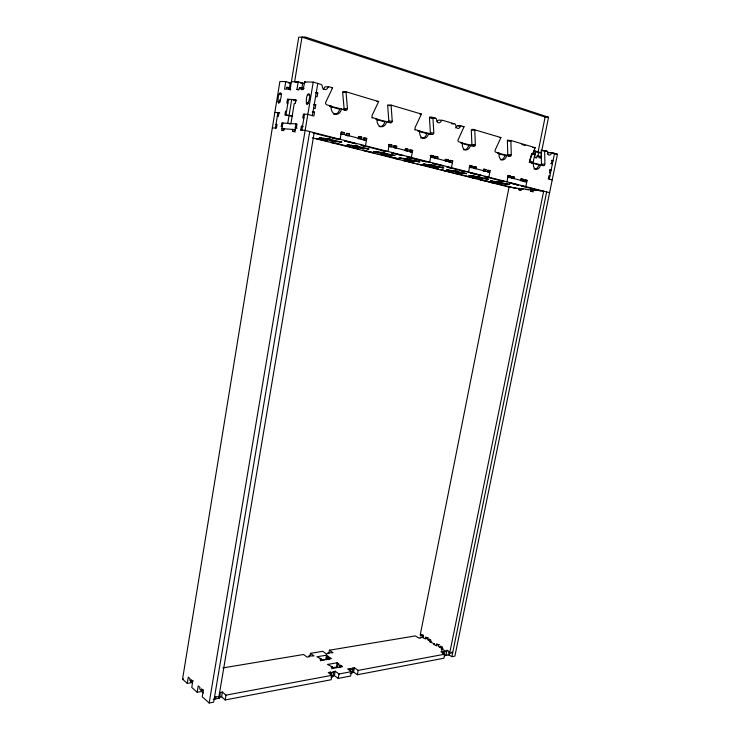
<?xml version="1.0" encoding="UTF-8"?>
<svg xmlns="http://www.w3.org/2000/svg" width="740" height="740" viewBox="0 0 740 740"><rect width="100%" height="100%" fill="white"/><g stroke="black" fill="none" stroke-linecap="round" stroke-linejoin="round"><path stroke-width="1.11" d="M431.836 134.375L432.271 134.403A1.776 1.276 -85.1 0 0 433.825 133.015L432.946 117.993C433.409 116.828 429.163 116.596 429.478 117.808L430.375 132.774A1.767 1.276 -85.2 0 1 428.812 134.153M474.793 130.342C475.256 129.213 471.019 128.936 471.306 130.12L471.889 144.763A1.702 1.184 -83.8 0 1 470.945 145.808L473.97 146.085A1.711 1.184 -83.7 0 0 475.358 145.04L474.793 130.342L472.175 130.175M304.112 88.439L301.393 87.653L301.078 89.568L303.261 89.633L304.538 81.946L313.233 82.103L320.975 84.379A1.98 1.536 88.8 0 1 322.178 86.09A3.95 3.052 88.9 0 0 324.555 89.484A3.95 3.052 88.9 0 0 327.802 87.746A1.961 1.517 89.3 0 1 329.42 86.876L332.538 87.801A1.952 1.499 89.2 0 1 332.38 88.328L325.591 102.518A1.97 1.526 -89.9 0 0 325.656 103.628L326.488 104.738L331.178 106.088L331.058 107.319A6.79 5.245 -89.3 0 0 333.685 113.424A6.79 5.245 -89.3 0 0 339.096 113.201L339.938 112.323A6.79 5.245 -89.3 0 0 341.39 108.947L345.71 110.158A1.933 1.48 -88.9 0 0 347.467 108.678L346.043 92.361A1.933 1.471 -89.8 0 1 346.07 91.797L342.685 91.705A1.924 1.471 -90 0 0 342.648 92.26L344.091 108.512A1.924 1.48 -89 0 1 343.166 109.909M387.964 122.424A1.832 1.36 -86.9 0 0 388.833 121.092L387.677 105.506A1.85 1.369 -87.7 0 1 387.714 104.978L391.155 105.117L421.347 114.043A1.794 1.295 -86.4 0 1 421.199 114.534L415.011 127.715L415.159 129.065A1.794 1.304 -85.7 0 0 415.963 129.833L419.765 130.906A6.253 4.523 -85.3 0 0 423.03 138.251A6.253 4.523 -85.3 0 0 428.543 133.357L432.271 134.403M432.983 117.484L435.601 118.252A1.785 1.276 -85.7 0 1 436.545 119.76A3.552 2.535 -85.6 0 0 438.432 122.757A3.552 2.535 -85.6 0 0 441.179 121.12A1.776 1.258 -85.4 0 1 442.548 120.306L454.869 123.95A1.748 1.23 -85 0 1 455.785 125.421A3.487 2.451 -84.9 0 0 457.588 128.353A3.487 2.451 -84.9 0 0 460.252 126.734A1.739 1.221 -84.7 0 1 461.575 125.929L464.036 126.781L457.968 140.147A1.73 1.212 -84.2 0 0 458.865 141.858L462.389 142.838A6.013 4.19 -83.8 0 0 465.331 149.859A6.013 4.19 -83.8 0 0 470.52 145.123L473.97 146.085M192.039 680.541L191.697 682.632L187.266 683.399L182.549 679.181L279.887 81.492L285.779 81.603L290.274 82.899L289.396 88.245M280.016 99.78L279.692 101.787A1.415 0.768 -77.9 0 1 278.693 103.147A1.415 0.768 -77.9 0 1 278.147 101.713C277.306 90.049 284.336 89.734 279.692 101.787L278.147 101.713L279.942 102.203M275.4 128.076L277.916 112.637M279.702 112.887L278.952 112.693L278.342 116.411L277.315 116.347M187.266 683.399L188.293 677.109L189.986 678.599L189.727 680.171L190.865 681.188L193.085 680.8M285.779 81.603L284.548 89.115L286.639 89.17L286.954 87.292L290.173 87.838M190.865 681.188L191.124 679.607L192.816 681.105L191.78 687.442L197.182 692.279L201.65 691.465L203.343 692.973M290.764 89.975L288.064 89.207L288.369 87.329M282.856 122.988L281.635 130.453L283.716 130.619L284.021 128.751M290.94 123.562L294.279 103.387L295.353 103.433L295.982 99.632L287.462 99.29L286.852 103.045L287.897 103.1M288.517 99.336L285.945 114.996L292.716 116.134M197.182 692.279L198.237 685.897L199.976 687.432L199.708 689.033L201.299 690.448L203.537 690.041M298.738 89.975L296.925 89.457L298.192 81.826L304.501 83.666M301.393 87.653L299.404 87.607L299.089 89.512L296.925 89.457M295.242 132.007L292.522 131.332L292.837 129.435L295.556 130.129M201.299 690.448L201.567 688.838L203.315 690.392L202.251 696.812L209.17 703L213.666 702.14L309.69 131.563M295.926 123.913L294.668 131.498L292.522 131.332M301.809 88.578L302.706 83.148L300.449 83.102M302.568 130.518L300.755 130.055L301.393 126.235L302.484 126.318M301.855 130.148L304.529 114.182M308.043 103.036C313.011 90.539 305.463 90.881 306.388 102.962A1.471 0.823 -77.3 0 0 306.971 104.451A1.471 0.823 -77.3 0 0 308.043 103.036L306.406 102.962L308.414 103.526M209.17 703L313.233 82.103M312.373 115.597L317.802 83.444M215.451 698.93L215.812 696.784M313.039 111.749L314.546 112.166L313.899 115.995L307.822 114.376L303.409 114.117L302.771 117.947L303.872 118.021M314.278 104.377L315.786 104.793L315.138 108.641L313.631 108.225M316.276 92.472L317.784 92.907L317.136 96.764L315.629 96.339M314.204 132.71L218.947 696.46L214.48 697.302M213.231 699.346L219.54 698.153L220.353 693.362L219.456 692.585L222.398 692.048L225.987 695.147L332.019 675.296L331.196 679.727L225.173 699.948L221.584 696.821L219.632 697.191M221.584 696.821L222.398 692.048M225.173 699.948L225.987 695.147M333.916 138.297L332.815 138.204L340.141 139.314L341.436 131.859L344.304 132.608L343.98 134.467L340.622 134.199M346.357 135.087L346.681 133.228L349.521 133.968L349.197 135.827L347.513 135.688M358.576 138.26L358.9 136.419L361.684 137.15L361.361 138.981L357.984 138.704M363.673 139.583L363.997 137.751L366.753 138.472L365.458 145.762L360.972 145.355L364.829 146.159M387.973 151.506L389.268 144.356L391.913 145.04L391.589 146.825L389.323 146.622M393.791 147.399L394.106 145.613L396.733 146.298L396.409 148.074L394.022 147.769M310.051 655.492L310.439 653.355L322.733 651.311L326.322 653.864L328.708 653.457L327.802 652.819L333.037 652.726L329.43 650.201L328.847 653.355M405.067 150.322L405.391 148.564L407.962 149.23L407.638 150.997L405.363 150.784M409.775 151.543L410.089 149.794L412.643 150.46L411.357 157.454L406.806 157.01L425.167 161.672L429.727 162.134L431.004 155.252L433.464 155.899L433.141 157.611L430.856 157.389M320.716 660.922L321.114 658.766L316.859 656.796L326.507 655.159L328.32 656.445L327.126 656.648L326.534 659.849M326.507 655.159L325.72 659.414L320.364 660.339M327.959 659.664L328.347 657.518L327.126 656.648M329.152 659.451L329.55 657.314L328.347 657.518M330.299 674.279L330.706 672.077L328.227 672.53L332.019 675.296M331.909 668.997L332.306 666.823L327.524 664.474L337.209 662.753L339.068 664.076L337.865 664.289L337.264 667.535M331.243 674.963L331.65 672.762L330.706 672.077M332.75 675.935L334.397 675.629L338.189 678.395L350.612 676.018L351.435 671.661L339.012 673.983L335.211 671.245L332.75 671.698L333.703 672.383L332.88 676.785L330.836 677.165M334.397 675.629L335.211 671.245M337.209 662.753L336.404 667.064L332.103 667.841M339.179 667.674L339.577 665.51L337.865 664.289M435.185 158.147L435.499 156.427L437.941 157.065L437.618 158.776M338.189 678.395L339.012 673.983M340.382 667.452L340.789 665.297L339.577 665.51M349.613 670.68L350.02 668.516L347.624 668.951L351.435 671.661M445.674 160.867L445.989 159.165L448.385 159.794L448.061 161.487L445.767 161.255M350.566 671.356L350.973 669.182L350.02 668.516M351.981 672.327L353.563 672.031L357.383 674.732L443.982 658.212L444.805 654.179L358.206 670.394L354.386 667.711L352 668.146L352.952 668.821L352.138 673.15L350.15 673.52M353.563 672.031L354.386 667.711M450.05 162.005L450.373 160.312L452.741 160.931L451.465 167.675L446.886 167.194L450.392 167.915M357.383 674.732L358.206 670.394M462.815 171.07L461.677 170.949L468.568 172.031L469.845 165.399L472.129 165.991L471.815 167.647L469.225 167.388M473.711 168.147L474.035 166.491L476.31 167.083L475.987 168.738L473.877 168.47M483.498 170.681L483.812 169.044L486.041 169.626L485.727 171.264L483.137 170.986M487.577 171.745L487.901 170.117L490.111 170.69L488.835 177.193M501.341 180.875L500.203 180.745L506.946 181.809L508.214 175.417L510.341 175.972L510.026 177.572L508.297 177.378M511.793 178.026L512.108 176.435L514.226 176.99L513.912 178.581L511.812 178.303M522.227 189.024L509.055 187.063L420.19 635.114L421.106 635.679L421.365 634.374L423.215 635.512L422.799 637.602M428.46 637.834L424.427 638.518L422.568 637.371L423.104 635.105M425.278 639.129L425.694 637.038L427.563 638.185L427.304 639.499L428.571 640.276L430.588 639.924M428.571 640.276L428.83 638.962L430.708 640.119L430.292 642.218M520.923 190.263L518.943 189.773L519.24 188.265M520.895 180.394L521.21 178.812L523.291 179.358L522.976 180.93L520.377 180.643M530.626 190.013L533.725 190.383L521.45 188.534L521.145 190.032L518.943 189.773M524.697 181.383L525.012 179.811L527.074 180.347L525.807 186.619L521.21 186.082L524.41 186.739M531.209 155.002L529.784 162.106L533.17 162.421L534.807 154.272L531.551 153.791M533.808 153.985L534.428 150.923L541.699 152.967M436.276 645.918L436.702 643.8L438.617 644.975L438.348 646.298L440.106 647.389L442.132 647.019M536.528 157.925L534.548 157.361L535.779 151.238L533.744 151.071M541.199 156.778L537.129 156.029L536.824 157.555L534.548 157.361M538.174 151.552L545.112 117.087L548.543 117.244L541.791 150.71M533.42 191.901L530.441 191.151L530.756 189.634M537.934 156.177L538.748 152.107L535.695 151.857M440.106 647.389L440.374 646.057L442.307 647.241L441.66 650.432M539.22 156.205L538.914 157.74L541.199 157.935M533.013 189.903L532.698 191.419L530.441 191.151M540.885 157.028L541.291 154.993M442.529 653.383L442.936 651.376L443.917 651.986L446.729 651.459L441.022 648.758L443.047 648.388M443.51 653.994L443.917 651.986M445.915 655.464L446.997 650.127L448.949 651.33L448.681 652.662L449.661 653.272L452.695 652.699L451.714 652.097M449.596 651.699L448.949 654.891L444.037 655.816M449.661 653.272L543.669 191.17L532.014 189.653L536.001 190.661M448.07 654.354L451.881 656.704L546.647 191.919M549.256 179.126L554.519 153.393L552.225 153.208M346.07 91.797L378.593 101.547A2.1 1.563 -88.3 0 1 378.473 101.926L371.998 115.588L372.174 117.003A1.878 1.406 -87.6 0 0 373.043 117.817L377.141 118.964A6.503 4.856 -87.1 0 0 380.739 126.642A6.503 4.856 -87.1 0 0 386.604 121.61L390.6 122.729A1.841 1.369 -86.8 0 0 392.256 121.304M529.119 162.19L540.117 165.27A1.591 1.036 -81.8 0 0 541.44 163.993L541.144 150.664A1.591 1.036 -82.3 0 1 541.19 150.211L546.804 151.117A1.6 1.036 -82.2 0 1 547.535 152.431A3.191 2.063 -82.1 0 0 548.988 155.058A3.191 2.063 -82.1 0 0 551.291 153.541A1.591 1.027 -82 0 1 552.438 152.773L557.451 154.262L454.897 656.13L451.881 656.704M507.104 155.761A1.637 1.101 -82.7 0 0 507.779 154.845L507.39 140.739A1.647 1.11 -83.3 0 1 507.437 140.258L510.942 140.517L535.27 147.704L529.692 160.025A1.619 1.064 -82.1 0 0 530.404 161.894L533.475 162.754A5.606 3.672 -81.8 0 0 535.927 169.238A5.606 3.672 -81.8 0 0 540.588 164.752L543.604 165.594A1.591 1.036 -81.7 0 0 544.918 164.317L544.64 150.951A1.6 1.036 -82.2 0 1 544.686 150.488M510.942 140.517A1.656 1.11 -83.2 0 0 510.887 140.988L511.266 155.15A1.647 1.101 -82.6 0 1 509.952 156.168L506.734 155.261A5.8 3.922 -82.7 0 1 501.822 159.877A5.8 3.922 -82.7 0 1 499.139 153.134L495.846 152.218A1.674 1.138 -83 0 1 495.069 150.276L500.73 137.992A1.665 1.129 -83.6 0 0 500.869 137.538L474.84 129.852M331.65 672.762L333.703 672.383M350.973 669.182L352.952 668.821M442.936 651.376L440.901 651.755L444.805 654.179M332.306 666.823L331.085 667.045L332.963 668.387L342.666 666.629L340.789 665.297M439.468 644.586L435.425 645.298L433.52 644.124L434.537 643.948L429.431 641.608L431.457 641.256M321.114 658.766L319.893 658.979L321.715 660.293L331.381 658.619L329.55 657.314M182.549 679.181L183.659 678.996M422.568 637.371L423.576 637.196L420.163 637.288L421.088 637.862L419.053 638.204L415.353 635.91L329.43 650.201M222.888 667.915L303.529 654.502L307.091 657.111L309.551 656.695L308.654 656.047L314.01 655.936L310.439 653.355M421.106 635.679L423.123 635.346M291.421 81.705L298.192 81.826M288.304 82.862L290.274 82.899M328.569 86.858L326.044 86.802A1.961 1.517 89.1 0 0 324.435 87.662A3.941 3.052 88.8 0 1 323.038 89.189M331.687 87.783L332.538 87.801M288.064 89.207L290.173 89.272L298.729 37.24L305.259 37L548.543 117.244M343.49 92.278L346.043 92.361M315.555 92.842L317.784 92.907M280.96 94.017L279.406 93.962L281.2 94.461M307.748 94.933L309.413 94.988M376.901 101.352L378.621 101.417M294.095 100.622L296.231 100.705M388.537 105.543L391.118 105.654L392.256 121.304M313.566 104.692L315.786 104.793M331.178 106.088L329.494 106.005L341.39 108.947M344.091 108.512L347.042 108.66M344.442 110.094L345.71 110.158M419.608 113.951L421.347 114.043M430.338 117.854L432.946 117.993M434.732 118.206L435.601 118.252M312.326 112.036L314.546 112.166M286.565 111.241L285.511 111.185L284.891 114.931L292.245 116.014M441.669 120.259L439.07 120.111A1.767 1.258 -85.5 0 0 437.701 120.925A3.543 2.535 -85.7 0 1 437.183 121.73M371.767 117.734L372.618 117.79M274.845 112.452L278.952 112.693M451.391 123.737L453.999 123.895M388.833 121.092L391.83 121.277M455.59 127.909A3.478 2.442 -85 0 0 456.765 126.522A1.73 1.221 -84.8 0 1 458.088 125.717L460.706 125.874M376.484 119.159L386.595 121.61M462.315 126.558L464.063 126.66M389.749 122.683L390.6 122.729M414.668 129.75L415.529 129.805M419.765 130.906L418.045 130.786L428.553 133.367M499.99 137.483L500.869 137.538M430.375 132.774L433.39 132.987M429.246 134.19L431.263 134.329M508.26 140.804L510.887 140.988M276.002 124.376L277.028 124.45L276.427 128.149L272.339 127.835M282.245 126.725L281.209 126.642L281.82 122.914L297.008 123.996L296.379 127.789L295.297 127.715L297.11 128.168M340.946 132.349L344.304 132.608M532.643 147.501L535.27 147.704M294.983 129.602L281.94 128.584L284.031 129.112M300.755 130.055L305.157 130.406L549.616 192.678M346.163 133.709L349.521 133.968M462.389 142.838L460.65 142.709L470.529 145.123M471.963 144.467L475.006 144.707M542.013 150.738L544.64 150.951M545.047 150.969L546.804 151.117M358.308 136.872L361.684 137.15M551.559 152.708L548.932 152.496A1.582 1.027 -82.1 0 0 547.794 153.254A3.182 2.063 -82.2 0 1 547.35 153.985M363.377 138.195L366.753 138.472M537.943 152.662L540.209 152.847M555.176 154.077L557.451 154.262M531.413 153.985L534.807 154.272M363.053 140.008L365.301 140.202M499.139 153.134L497.391 152.986L506.734 155.261M323.075 138.639L319.18 137.834L330.586 139.287L329.504 139.194M507.853 154.558L510.905 154.817M388.509 144.744L391.913 145.04M316.368 138.593L327.728 141.248L315.86 138.435L317.941 138.732M344.877 141.081L356.412 143.801L344.368 140.915L346.542 141.229M507.918 155.992L509.952 156.168M393.329 146.002L396.733 146.298M331.502 140.757L330.429 140.665L341.825 142.136L337.949 141.331M551.3 160.46L553.048 160.617L552.059 160.33L551.429 163.429L552.41 163.707L550.671 163.549M325.637 140.915L327.21 141.053M354.247 143.468L355.921 143.615M405.687 149.027L407.962 149.23M331.844 142.718L338.763 143.782L337.708 143.69M409.22 150.146L412.643 150.46M529.526 161.82L533.17 162.421M350.714 145.595L346.93 144.818L358.299 146.298L357.207 146.196M531.653 163.096A5.596 3.672 -81.8 0 1 531.736 162.597L533.475 162.754M541.44 163.993L544.483 164.28M410.043 151.996L412.319 152.209L388.944 146.141M358.761 147.63L357.688 147.528L369.038 149.008L365.273 148.231M531.736 162.597L540.588 164.752M540.552 165.307L543.604 165.594M354.654 147.935L358.345 148.694L354.118 148.296M381.933 150.507L380.804 150.396L387.982 151.506M430.033 155.567L433.464 155.899M432.068 156.103L435.499 156.427M434.5 156.732L437.941 157.065M363.09 150.294L373.709 152.764L362.637 150.128L364.681 150.451M392.043 153.078L402.819 155.594L391.599 152.903L393.736 153.236M377.132 152.255L373.469 151.496L384.782 152.986L383.681 152.884M444.944 159.461L448.385 159.794M371.674 152.449L373.265 152.597M400.701 155.28L402.394 155.446M549.357 169.969L551.106 170.144L550.116 169.867L549.487 172.957L550.477 173.225M384.837 154.188L383.755 154.087L395.049 155.585L391.395 154.836M449.3 160.589L452.741 160.931M377.28 154.087L381.535 154.512L399.767 159.082L395.493 158.647M448.986 162.273L452.427 162.615L430.689 156.972M402.421 158.619L398.851 157.879L410.117 159.396L409.007 159.285M469.539 165.732L472.129 165.991M472.851 166.731L476.31 167.083M409.793 160.469L408.702 160.358L419.941 161.875L416.389 161.144M403.985 160.534L413.993 162.846L403.578 160.404L405.585 160.7M433.233 163.549L443.38 165.908L432.835 163.411L434.944 163.725M483.451 169.358L486.041 169.626M411.986 162.541L413.595 162.708M441.281 165.594L442.992 165.779M487.521 170.422L490.111 170.69M426.629 164.715L423.16 164.003L434.361 165.519L433.252 165.409M417.092 164.049L423.743 165.094L422.66 164.983M487.947 172.124L489.788 172.318L469.512 167.055M433.696 166.491L432.604 166.371L443.778 167.906L440.328 167.194M507.742 175.695L510.341 175.972M435.046 168.082L438.422 168.776L434.103 168.313M511.627 176.712L514.226 176.99M449.846 170.552L446.47 169.867L457.607 171.403L456.488 171.273M442.15 170.098C472.953 177.267 429.829 167.37 443.778 170.274M473.295 173.493C461.316 171.06 489.399 177.165 479.085 175.214M520.692 179.071L523.291 179.358M456.626 172.263L455.526 172.143L466.635 173.678L463.277 172.994M524.484 180.061L527.074 180.347M449.633 171.967L451.252 172.143M480.815 175.399L471.574 173.299M454.295 173.363L460.826 174.39L459.734 174.27M488.844 177.193L484.238 176.684L487.586 177.369M523.985 181.605L526.751 181.911L507.89 177.017M472.12 176.166L468.827 175.491L479.899 177.036L478.78 176.906M478.623 177.804L477.522 177.674L488.566 179.228L485.292 178.553M473.461 177.711L476.69 178.368L472.351 177.878M479.973 179.57C509.37 186.36 467.652 176.897 481.601 179.755M509.509 182.947L518.509 185.028L509.203 182.854L511.22 183.141M493.506 181.55L490.305 180.893L501.304 182.447L500.185 182.317M486.948 181.309L488.576 181.504M516.501 184.722L518.222 184.926M499.759 183.122L498.658 182.993L509.62 184.547L506.438 183.89M491.194 182.595L497.585 183.613L496.503 183.483M525.456 189.403L528.554 189.773M345.987 135.383L347.504 135.688M434.75 158.369L435.897 158.61M334.98 143.005L357.281 148.592M380.462 154.401L398.694 158.971M420.311 164.391L437.331 168.655M457.533 173.724L475.589 178.248M494.44 182.974L514.985 188.117M312.28 137.825L510.655 187.46M323.454 138.204L337.514 141.747M351.25 145.216L364.681 148.601M377.816 151.913L390.664 155.15M403.235 158.323L415.529 161.422M427.572 164.456L439.357 167.434M450.891 170.339L462.195 173.197M473.267 175.981L484.117 178.719M494.746 181.402L505.17 184.029M320.254 137.927L334.295 141.46M348.022 144.92L361.435 148.296M374.56 151.598L387.399 154.836M399.952 157.99L412.245 161.089M424.27 164.113L436.054 167.083M447.58 169.987L458.883 172.827M469.946 175.611L480.796 178.349M491.425 181.023L501.84 183.64M521.45 188.534L523.43 189.033M513.421 187.581L516.4 188.33M326.673 138.482L340.752 142.034M354.506 145.512L367.956 148.906M381.1 152.227L393.957 155.474M406.538 158.656L418.849 161.764M430.893 164.807L442.687 167.786M454.231 170.7L465.534 173.558M476.606 176.361L487.466 179.099M498.094 181.781L508.519 184.417M313.094 133.006L336.802 139.028M362.091 145.456L384.587 151.182M407.953 157.121L426.296 161.782M448.033 167.314L465.127 171.662M485.394 176.814L503.496 181.42M522.366 186.212L540.755 190.892M301.393 126.235L303.206 126.706M290.469 124.033L287.758 123.34L291.699 99.456L295.889 100.622M341.103 133.727L366.42 140.295M552.225 179.922L548.284 178.867L548.913 175.778L549.894 176.046M287.462 99.29L289.266 99.78M330.762 106.754L339.225 109.113M375.8 119.334L384.079 121.656M417.952 131.119L426.73 133.57M461.871 143.394L469.447 145.512M498.88 153.735L506.474 155.863M286.954 87.292L290.552 88.319M299.404 87.607L302.114 88.384M537.129 156.029L539.109 156.593M296.712 82.371L294.622 81.761L301.985 37.12L545.112 117.087M304.538 81.946L305.675 82.279M429.514 117.29L432.123 118.067M458.088 125.717L459.743 126.207M507.437 140.258L509.647 140.915M521.811 144.504L525.132 145.475M548.072 152.237L550.051 152.819M218.651 697.376L219.54 698.153M191.142 682.141L191.697 682.632M339.697 108.863A6.79 5.245 -89.4 0 1 338.254 112.23A6.697 5.171 -89.4 0 1 337.856 112.693A6.817 5.263 -89.4 0 1 336.46 113.738A6.79 5.245 -89.4 0 1 333.472 114.053M384.883 121.508A6.484 4.847 -87.1 0 1 379.056 126.531M391.118 105.654A1.859 1.369 -87.6 0 1 391.155 105.117M426.823 133.237A6.253 4.523 -85.4 0 1 422.133 138.241M420.93 137.992A6.253 4.523 -85.4 0 1 420.533 137.806M468.781 144.985A6.003 4.19 -83.9 0 1 463.619 149.721M504.985 155.113A5.79 3.922 -82.8 0 1 500.434 159.785M538.84 164.585A5.569 3.654 -81.8 0 1 538.405 166.047L537.943 166.981A5.596 3.672 -81.8 0 1 535.214 169.118M534.197 169.062A5.596 3.672 -81.8 0 1 533.882 168.951"/></g></svg>
